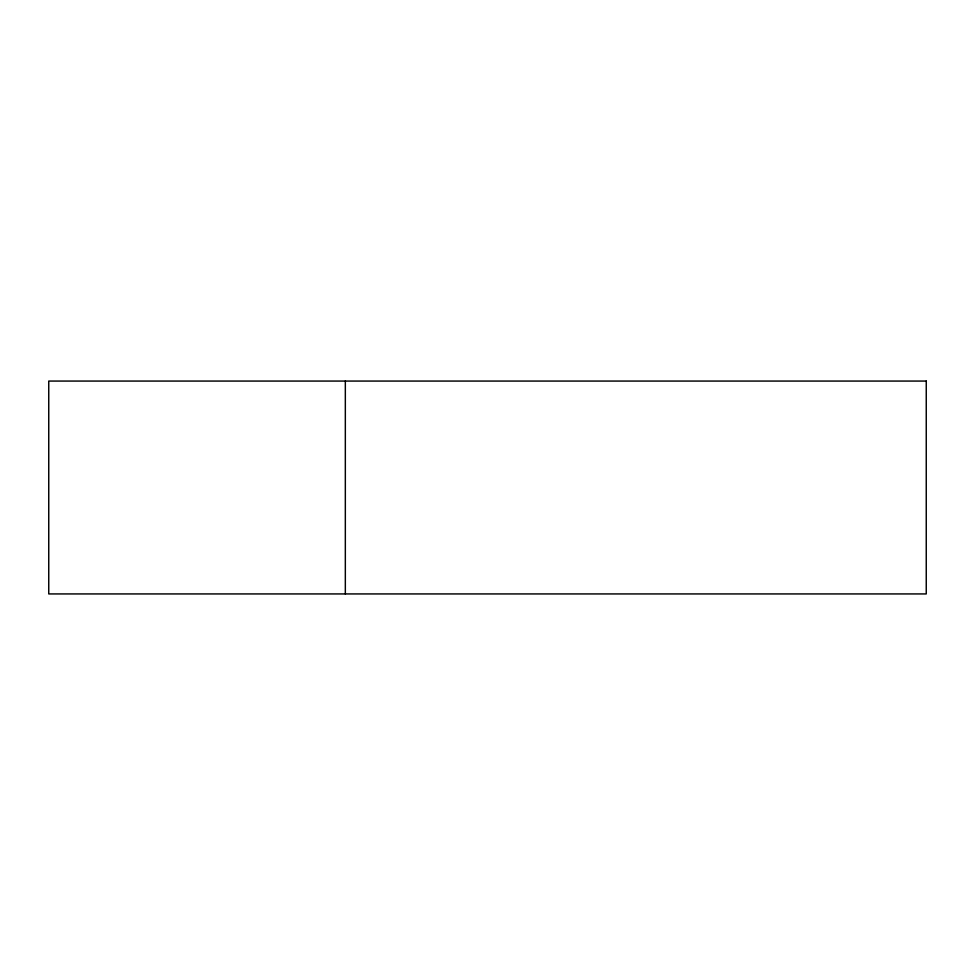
<?xml version="1.0" encoding="UTF-8"?>
<svg xmlns="http://www.w3.org/2000/svg" width="975" height="975" viewBox="0 0 975 975"><rect width="100%" height="100%" fill="white"/><g stroke="black" fill="none" stroke-linecap="round" stroke-linejoin="round"><path stroke-width="1.46" d="M345.333 381.067L345.333 593.933M926.25 381.067L48.75 381.067L48.75 593.933L926.25 593.933L926.25 381.067"/></g></svg>
